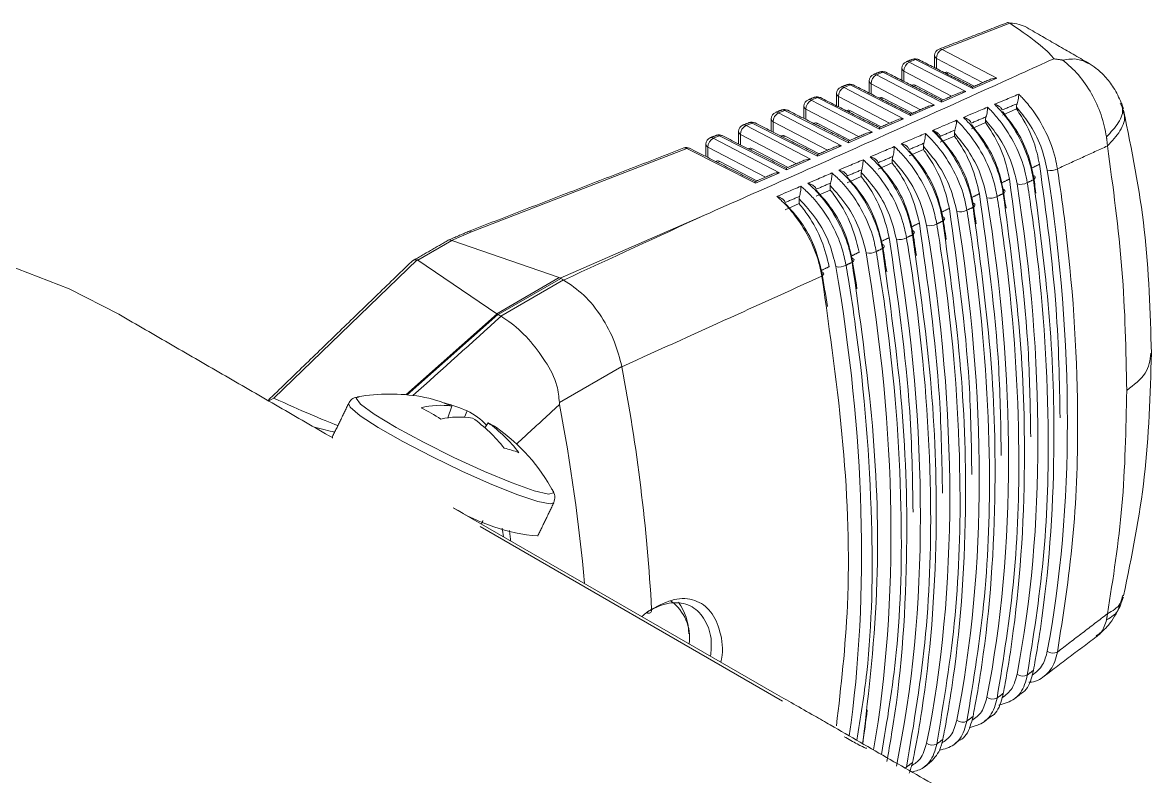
# Model space of a CAD drawing. Extents: x 12.1 to 108.7, y 1 to 80.4.
# Drawn here: x 23.693 to 25.288, y 63.328 to 64.394 of the extents above; entities that cross this region are included whole.
import ezdxf

# ---------------------------------------------------------------- set-up
doc = ezdxf.new("R2010")
doc.units = 0
doc.header["$MEASUREMENT"] = 0
doc.linetypes.add('SLD-Solid', pattern=[0])
doc.layers.add('OBJECT', color=7, linetype='CONTINUOUS')

msp = doc.modelspace()

# ---------------------------------------------------------------- linework, layer by layer
at = {"layer": 'OBJECT', "linetype": 'SLD-Solid', "lineweight": 15}
for p, q in [((24.9918, 64.3556), (25.0876, 64.3927)), ((25.0492, 64.3086), (24.9841, 64.3427)), ((24.9841, 64.3427), (24.9841, 64.3283)), ((24.9918, 64.3556), (25.0691, 64.315)), ((24.9545, 64.3412), (24.9456, 64.3377)), ((24.9456, 64.3377), (25.0253, 64.2959)), ((25.0351, 64.3002), (24.9545, 64.3412)), ((24.9083, 64.3232), (24.8995, 64.3198)), ((24.8995, 64.3198), (24.9814, 64.2768)), ((24.9913, 64.2811), (24.9083, 64.3232)), ((25.0053, 64.2895), (24.938, 64.3249)), ((24.938, 64.3249), (24.938, 64.3103)), ((25.001, 64.3226), (24.9978, 64.3213)), ((25.0374, 64.3035), (25.001, 64.3226)), ((25.0691, 64.315), (25.0351, 64.3002)), ((24.8622, 64.3053), (24.8534, 64.3019)), ((24.8534, 64.3019), (24.9376, 64.2577)), ((24.9474, 64.262), (24.8622, 64.3053)), ((24.9615, 64.2704), (24.8919, 64.307)), ((24.8919, 64.307), (24.8919, 64.2924)), ((24.9548, 64.3047), (24.9516, 64.3034)), ((24.9935, 64.2844), (24.9548, 64.3047)), ((25.0253, 64.2959), (24.9913, 64.2811)), ((24.816, 64.2874), (24.8072, 64.284)), ((24.8072, 64.284), (24.8938, 64.2386)), ((24.9036, 64.2429), (24.816, 64.2874)), ((24.9176, 64.2514), (24.8457, 64.2891)), ((24.8457, 64.2891), (24.8457, 64.2745)), ((24.9087, 64.2868), (24.9054, 64.2855)), ((24.9497, 64.2653), (24.9087, 64.2868)), ((24.7698, 64.2695), (24.7611, 64.2661)), ((24.7611, 64.2661), (24.8499, 64.2195)), ((24.8598, 64.2238), (24.7698, 64.2695)), ((24.8738, 64.2323), (24.7996, 64.2712)), ((24.7996, 64.2712), (24.7996, 64.2566)), ((24.8626, 64.2689), (24.8592, 64.2676)), ((24.9058, 64.2462), (24.8626, 64.2689)), ((24.9814, 64.2768), (24.9474, 64.262)), ((25.097, 64.2714), (25.077, 64.2627)), ((25.097, 64.2741), (25.097, 64.2714)), ((24.7236, 64.2516), (24.715, 64.2483)), ((24.715, 64.2483), (24.8061, 64.2005)), ((24.8159, 64.2047), (24.7236, 64.2516)), ((24.83, 64.2132), (24.7535, 64.2533)), ((24.7535, 64.2533), (24.7535, 64.2386)), ((24.8164, 64.251), (24.8131, 64.2497)), ((24.862, 64.2271), (24.8164, 64.251)), ((24.9376, 64.2577), (24.9036, 64.2429)), ((25.0531, 64.2523), (25.0332, 64.2436)), ((25.0531, 64.2557), (25.0531, 64.2523)), ((24.6775, 64.2337), (24.6688, 64.2304)), ((24.6688, 64.2304), (24.7622, 64.1814)), ((24.7721, 64.1856), (24.6775, 64.2337)), ((24.7861, 64.1941), (24.7073, 64.2354)), ((24.7073, 64.2354), (24.7073, 64.2207)), ((24.7703, 64.2331), (24.7669, 64.2318)), ((24.8182, 64.208), (24.7703, 64.2331)), ((24.8938, 64.2386), (24.8598, 64.2238)), ((24.9841, 64.2366), (24.9944, 64.2237)), ((25.0093, 64.2332), (24.9893, 64.2245)), ((25.0093, 64.2372), (25.0093, 64.2332)), ((24.3271, 64.0979), (24.6313, 64.2158)), ((24.7282, 64.1666), (24.6313, 64.2158)), ((24.7423, 64.175), (24.6612, 64.2175)), ((24.6612, 64.2175), (24.6612, 64.2028)), ((24.7242, 64.2153), (24.7207, 64.2139)), ((24.7743, 64.1889), (24.7242, 64.2153)), ((24.8499, 64.2195), (24.8159, 64.2047)), ((24.9655, 64.2141), (24.9455, 64.2054)), ((24.9655, 64.2187), (24.9655, 64.2141)), ((24.8061, 64.2005), (24.7721, 64.1856)), ((24.9216, 64.2002), (24.9216, 64.1951)), ((24.678, 64.1974), (24.6745, 64.196)), ((24.7305, 64.1698), (24.678, 64.1974)), ((24.9216, 64.1951), (24.9016, 64.1864)), ((24.7622, 64.1814), (24.7282, 64.1666)), ((24.8778, 64.176), (24.8578, 64.1673)), ((24.8778, 64.1816), (24.8778, 64.176)), ((24.8339, 64.1569), (24.814, 64.1482)), ((24.8339, 64.1631), (24.8339, 64.1569)), ((24.7901, 64.1378), (24.7701, 64.1291)), ((24.7901, 64.1444), (24.7901, 64.1378)), ((24.6565, 64.1215), (24.4524, 64.0326)), ((24.2992, 64.0857), (24.3271, 64.0979)), ((24.2516, 64.058), (24.2994, 64.0856)), ((24.2992, 64.0857), (24.2994, 64.0856)), ((24.2994, 64.0856), (24.451, 64.0331)), ((24.0484, 63.863), (24.2504, 64.0584)), ((24.363, 63.9822), (24.2516, 64.058)), ((24.451, 64.0331), (24.363, 63.9822)), ((24.3651, 63.9809), (24.4535, 64.032)), ((24.4571, 64.0298), (24.3688, 63.9788)), ((24.4535, 64.032), (24.4571, 64.0298)), ((24.4571, 64.0298), (24.4574, 64.0297)), ((24.2347, 63.8677), (24.3635, 63.9819)), ((24.3645, 63.9812), (24.2363, 63.8676)), ((24.3635, 63.9819), (24.363, 63.9822)), ((24.3651, 63.9809), (24.3645, 63.9812)), ((24.3688, 63.9788), (24.3651, 63.9809)), ((24.3691, 63.9786), (24.3688, 63.9788)), ((24.4515, 63.8567), (24.5396, 63.9075)), ((24.1685, 63.8649), (24.1668, 63.8648)), ((24.2994, 63.8516), (24.2937, 63.835)), ((24.3173, 63.8361), (24.3213, 63.8449)), ((24.3507, 63.828), (24.3463, 63.8211)), ((24.131, 63.8084), (24.1312, 63.8061)), ((24.3016, 63.708), (24.7553, 63.4461)), ((24.7667, 63.4347), (24.3394, 63.6814)), ((24.5817, 63.5647), (24.5817, 63.5647))]:
    msp.add_line(p, q, dxfattribs=at)
at = {"layer": 'OBJECT', "linetype": 'SLD-Solid', "lineweight": 15, "flags": 128}
for points in [[(25.1207, 64.1776), (25.1219, 64.1771), (25.1228, 64.1764), (25.1233, 64.1757), (25.1235, 64.1748), (25.1233, 64.174), (25.1228, 64.1731), (25.122, 64.1722), (25.1209, 64.1714)], [(25.0781, 64.1581), (25.0793, 64.1576), (25.0801, 64.1569), (25.0807, 64.1562), (25.0809, 64.1553), (25.0807, 64.1545), (25.0802, 64.1536), (25.0794, 64.1527), (25.0783, 64.1519)], [(25.0355, 64.1386), (25.0366, 64.1381), (25.0375, 64.1375), (25.038, 64.1367), (25.0382, 64.1359), (25.0381, 64.135), (25.0376, 64.1341), (25.0367, 64.1332), (25.0356, 64.1324)], [(24.9928, 64.1191), (24.994, 64.1186), (24.9948, 64.118), (24.9954, 64.1172), (24.9956, 64.1164), (24.9954, 64.1155), (24.9949, 64.1147), (24.9941, 64.1138), (24.9929, 64.113)], [(21.0621, 62.0631), (21.1403, 62.234), (21.2264, 62.4024), (21.3199, 62.5673), (21.4203, 62.7278), (21.5271, 62.8831), (21.6396, 63.0323), (21.7573, 63.1744), (21.8794, 63.3088), (22.0053, 63.4347), (22.1343, 63.5514), (22.2656, 63.6582), (22.3986, 63.7546), (22.5325, 63.8399), (22.6666, 63.9138), (22.8, 63.9759), (22.9321, 64.0256), (23.0621, 64.0629), (23.1893, 64.0875), (23.313, 64.0992), (23.4325, 64.098), (23.5472, 64.0839), (23.6563, 64.057), (23.7593, 64.0174), (23.8291, 63.9813)], [(24.9501, 64.0997), (24.9513, 64.0991), (24.9521, 64.0985), (24.9527, 64.0978), (24.9529, 64.097), (24.9527, 64.0961), (24.9522, 64.0952), (24.9514, 64.0943), (24.9503, 64.0935)], [(24.9074, 64.0802), (24.9086, 64.0797), (24.9094, 64.0791), (24.91, 64.0783), (24.9102, 64.0775), (24.91, 64.0766), (24.9095, 64.0758), (24.9087, 64.0749), (24.9076, 64.0741)], [(24.8647, 64.0607), (24.8659, 64.0602), (24.8667, 64.0596), (24.8673, 64.0589), (24.8675, 64.0581), (24.8673, 64.0572), (24.8668, 64.0563), (24.866, 64.0555), (24.8648, 64.0547)], [(24.822, 64.0413), (24.8231, 64.0408), (24.824, 64.0402), (24.8245, 64.0394), (24.8247, 64.0386), (24.8246, 64.0378), (24.8241, 64.0369), (24.8232, 64.0361), (24.8221, 64.0352)], [(24.1668, 63.8648), (24.1643, 63.8628), (24.1707, 63.8544), (24.1901, 63.8402), (24.2207, 63.8216), (24.2594, 63.8006), (24.3024, 63.7791), (24.3456, 63.7593), (24.3847, 63.743), (24.4159, 63.7319), (24.4361, 63.7271), (24.4433, 63.7291), (24.4428, 63.7311)], [(24.1537, 63.8553), (24.1559, 63.85), (24.1701, 63.838), (24.1957, 63.8214), (24.2304, 63.8016), (24.2712, 63.7803), (24.3144, 63.7594), (24.3562, 63.7408), (24.3929, 63.7262), (24.4212, 63.7167), (24.4386, 63.7134), (24.4435, 63.715)], [(24.9392, 63.3405), (24.9401, 63.3408), (24.9416, 63.3416)]]:
    msp.add_lwpolyline(points, dxfattribs=at)
at = {"layer": 'OBJECT', "linetype": 'SLD-Solid', "lineweight": 15}
for centre, radius, start, end in [((24.954, 64.3323), 0.01, 63.0658, 111.1945), ((24.9519, 64.3372), 0.00472, 56.7752, 108.7965), ((24.9567, 64.3371), 0.00462, 65.6439, 117.5158), ((24.9913, 64.3468), 0.01, 111.1945, 180), ((24.9862, 64.3473), 0.00496, 185.3449, 245.3038), ((24.9984, 64.343), 0.0143, 117.7215, 180.9237), ((24.9892, 64.3516), 0.00472, 56.7752, 108.7965), ((24.9451, 64.3289), 0.01, 111.1945, 180), ((24.9401, 64.3294), 0.00496, 185.3449, 245.3038), ((24.9523, 64.3251), 0.0143, 117.7215, 180.9237), ((24.943, 64.3338), 0.00472, 56.7752, 108.7965), ((24.899, 64.311), 0.01, 111.1945, 180), ((24.8939, 64.3115), 0.00496, 185.3449, 245.3038), ((24.9061, 64.3072), 0.0143, 117.7215, 180.9237), ((24.8969, 64.3159), 0.00472, 56.7752, 108.7965), ((24.9079, 64.3144), 0.01, 63.0658, 111.1945), ((24.9058, 64.3193), 0.00472, 56.7752, 108.7965), ((24.9105, 64.3192), 0.00462, 65.6439, 117.5158), ((24.8529, 64.2931), 0.01, 111.1945, 180), ((24.86, 64.2893), 0.0143, 117.7215, 180.9237), ((24.8508, 64.298), 0.00472, 56.7752, 108.7965), ((24.8617, 64.2965), 0.01, 63.0658, 111.1945), ((24.8596, 64.3014), 0.00472, 56.7752, 108.7965), ((24.8643, 64.3012), 0.00462, 65.6439, 117.5158), ((24.8067, 64.2752), 0.01, 111.1945, 180), ((24.8139, 64.2714), 0.0143, 117.7215, 180.9237), ((24.8046, 64.2801), 0.00472, 56.7752, 108.7965), ((24.8155, 64.2786), 0.01, 63.0658, 111.1945), ((24.8134, 64.2835), 0.00472, 56.7752, 108.7965), ((24.8181, 64.2833), 0.00462, 65.6439, 117.5158), ((24.8478, 64.2936), 0.00496, 185.3449, 245.3038), ((24.7606, 64.2573), 0.01, 111.1945, 180), ((24.7677, 64.2535), 0.0143, 117.7215, 180.9237), ((24.7585, 64.2622), 0.00472, 56.7752, 108.7965), ((24.7693, 64.2607), 0.01, 63.0658, 111.1945), ((24.7672, 64.2656), 0.00472, 56.7752, 108.7965), ((24.7719, 64.2654), 0.00462, 65.6439, 117.5158), ((24.8017, 64.2757), 0.00496, 185.3449, 245.3038), ((24.7145, 64.2395), 0.01, 111.1945, 180), ((24.7216, 64.2356), 0.0143, 117.7215, 180.9237), ((24.7124, 64.2443), 0.00472, 56.7752, 108.7965), ((24.7231, 64.2428), 0.01, 63.0658, 111.1945), ((24.7211, 64.2477), 0.00472, 56.7752, 108.7965), ((24.7258, 64.2475), 0.00462, 65.6439, 117.5158), ((24.7555, 64.2578), 0.00496, 185.3449, 245.3038), ((24.6683, 64.2216), 0.01, 111.1945, 180), ((24.6755, 64.2177), 0.0143, 117.7215, 180.9237), ((24.6662, 64.2264), 0.00472, 56.7752, 108.7965), ((24.677, 64.2249), 0.01, 63.0658, 111.1945), ((24.6749, 64.2298), 0.00472, 56.7752, 108.7965), ((24.6796, 64.2296), 0.00462, 65.6439, 117.5158), ((24.7094, 64.2399), 0.00496, 185.3449, 245.3038), ((24.9862, 64.2411), 0.00496, 185.3449, 245.3038), ((24.6308, 64.207), 0.01, 63.0658, 111.1945), ((24.6287, 64.2119), 0.00472, 56.7752, 108.7965), ((24.6334, 64.2117), 0.00462, 65.6439, 117.5158), ((24.6633, 64.222), 0.00496, 185.3449, 245.3038), ((25.1454, 64.203), 0.0187, 254.7391, 300.1941), ((25.1027, 64.1836), 0.0188, 254.9664, 300.2078), ((25.0601, 64.1642), 0.0188, 255.1935, 300.2213), ((25.0174, 64.1448), 0.0189, 255.4205, 300.2346), ((24.9747, 64.1254), 0.019, 255.6475, 300.2478), ((24.932, 64.1061), 0.0191, 255.8744, 300.2608), ((24.8893, 64.0867), 0.0192, 256.1011, 300.2736), ((24.8465, 64.0674), 0.0193, 256.3278, 300.2863), ((21.9754, 63.4184), 2.6104, 3.2124, 10.7956), ((24.212, 63.6063), 0.2624, 80.4228, 99.915), ((24.2261, 63.691), 0.1765, 65.4836, 80.3804), ((24.2838, 63.7488), 0.104, 81.3787, 105.299), ((24.1475, 63.6266), 0.2477, 56.5911, 63.9325), ((24.2455, 63.6776), 0.1836, 65.6233, 76.389), ((21.8191, 63.357), 2.679, 5.2252, 10.6899), ((24.3101, 63.7145), 0.1217, 81.1454, 102.4396), ((24.284, 63.7662), 0.087, 42.1377, 64.6534), ((24.2092, 63.6646), 0.208, 37.8307, 54.8777), ((24.2408, 63.6721), 0.1908, 36.6212, 54.8167), ((24.3179, 63.7574), 0.0779, 55.0151, 65.0425), ((24.212, 63.6063), 0.2624, 28.4077, 54.9922), ((24.3484, 63.6746), 0.1202, 67.7393, 77.944), ((24.4443, 63.9361), 0.269, 237.9711, 264.9824), ((24.571, 63.5242), 0.0644, 352.4015, 53.864), ((24.5567, 63.5291), 0.0776, 0.665, 35.7896), ((25.1486, 63.5158), 0.0132, 232.0824, 298.1868), ((25.106, 63.4833), 0.0131, 231.9021, 298.1678), ((25.0634, 63.4507), 0.0131, 231.7226, 298.1489), ((25.0208, 63.4181), 0.0131, 231.544, 298.1301), ((24.9781, 63.3856), 0.013, 231.366, 298.1113)]:
    msp.add_arc(centre, radius, start, end, dxfattribs=at)
for centre, major_axis, ratio, start_param, end_param in [((23.5191, 65.1672), (1.6313, -0.8299), 0.038746, 0.057202, 0.298315), ((25.0489, 64.2841), (0.0646, 0.1012), 0.604584, 0.026638, 0.359534), ((25.0014, 64.3141), (-0.00492, 0.00878), 0.569277, 5.564272, 6.202582), ((25.0686, 64.3062), (0.014, -0.0005), 0.628267, 1.558596, 2.22252), ((24.9552, 64.2962), (-0.00492, 0.00878), 0.569277, 5.564272, 6.202582), ((25.0248, 64.2871), (0.014, -0.0005), 0.628267, 1.558596, 2.22252), ((25.0346, 64.2914), (0.0003, 0.011), 0.034338, 5.635442, 6.267004), ((24.9091, 64.2784), (-0.00492, 0.00878), 0.569277, 5.564272, 6.202582), ((24.9908, 64.2723), (0.0003, 0.011), 0.034338, 5.635442, 6.267004), ((24.863, 64.2605), (-0.00492, 0.00878), 0.569277, 5.564272, 6.202582), ((24.947, 64.2532), (0.0003, 0.011), 0.034338, 5.635442, 6.267004), ((24.9809, 64.268), (0.014, -0.0005), 0.628267, 1.558596, 2.22252), ((24.8168, 64.2426), (-0.00492, 0.00878), 0.569277, 5.564272, 6.202582), ((24.9371, 64.2489), (0.014, -0.0005), 0.628267, 1.558596, 2.22252), ((24.7707, 64.2247), (-0.00492, 0.00878), 0.569277, 5.564272, 6.202582), ((24.8933, 64.2298), (0.014, -0.0005), 0.628267, 1.558596, 2.22252), ((24.9031, 64.2341), (0.0003, 0.011), 0.034338, 5.635442, 6.267004), ((24.7246, 64.2068), (-0.00492, 0.00878), 0.569277, 5.564272, 6.202582), ((24.8494, 64.2107), (0.014, -0.0005), 0.628267, 1.558596, 2.22252), ((24.8593, 64.215), (0.0003, 0.011), 0.034338, 5.635442, 6.267004), ((24.6784, 64.1889), (-0.00492, 0.00878), 0.569277, 5.564272, 6.202582), ((24.8056, 64.1916), (0.014, -0.0005), 0.628267, 1.558596, 2.22252), ((24.8154, 64.1959), (0.0003, 0.011), 0.034338, 5.635442, 6.267004), ((24.7716, 64.1768), (0.0003, 0.011), 0.034338, 5.635442, 6.267004), ((23.6038, 64.717), (-1.1115, 1.8919), 0.582398, 3.73184, 4.113424), ((24.7277, 64.1577), (0.0003, 0.011), 0.034338, 5.635442, 6.267004), ((24.7617, 64.1726), (0.014, -0.0005), 0.628267, 1.558596, 2.22252), ((23.6111, 64.7195), (-1.0831, 1.909), 0.572321, 4.112121, 4.125045), ((23.5672, 64.6942), (-1.0847, 1.9119), 0.572321, 4.114482, 4.128457), ((23.5599, 64.6917), (-1.1131, 1.8947), 0.582398, 3.728426, 4.116837), ((23.5234, 64.6689), (-1.0863, 1.9147), 0.572321, 4.11669, 4.13186), ((23.5161, 64.6664), (-1.1148, 1.8975), 0.582398, 3.725021, 4.120243), ((20.1525, 63.6371), (13.5547, 5.7964), 0.094066, 4.995105, 5.010617), ((23.4795, 64.6436), (-1.0879, 1.9175), 0.572321, 4.118714, 4.135255), ((23.4723, 64.6411), (-1.1164, 1.9003), 0.582398, 3.721624, 4.12364), ((23.4284, 64.6157), (-1.1181, 1.9031), 0.582398, 3.718235, 4.127029), ((24.2991, 64.0771), (-0.00451, 0.00894), 0.611471, 5.584745, 6.317702), ((24.3267, 64.0891), (-0.00381, 0.00925), 0.627458, 5.632068, 6.295992), ((23.3846, 64.5904), (-1.1197, 1.9059), 0.582398, 3.714854, 4.13041), ((23.4357, 64.6183), (-1.0895, 1.9203), 0.572321, 4.120512, 4.138642), ((23.3919, 64.593), (-1.0911, 1.9232), 0.572321, 4.122025, 4.142021), ((24.2253, 64.0345), (0.0265, 0.0233), 0.210002, 0.054485, 0.195086), ((23.348, 64.5677), (-1.0927, 1.926), 0.572321, 4.123176, 4.145392), ((23.3407, 64.5651), (-1.1214, 1.9087), 0.582398, 3.746114, 4.133782), ((23.3042, 64.5424), (-1.0943, 1.9288), 0.572321, 4.123853, 4.148755), ((23.2969, 64.5398), (-1.123, 1.9115), 0.582398, 3.774656, 4.137147), ((25.145, 64.3332), (0.7011, 0.2946), 0.096518, 3.248693, 3.261782), ((25.1445, 64.3329), (0.6956, 0.2962), 0.103903, 3.206453, 3.219545), ((22.6526, 64.5992), (5.6696, 4.8663), 0.21421, 4.810348, 4.832918), ((23.7784, 64.0274), (0.3976, -0.2116), 0.057002, 5.488641, 5.875243), ((23.785, 64.0063), (0.3933, -0.1895), 0.115879, 5.718145, 5.857224), ((22.6869, 64.1779), (-1.2702, 1.8309), 0.625269, 4.044309, 4.050541), ((23.348, 64.5677), (-1.0927, 1.926), 0.572321, 3.768551, 3.797263)]:
    msp.add_ellipse(centre, major_axis=major_axis, ratio=ratio, start_param=start_param, end_param=end_param, dxfattribs=at)
for points, degree in [([(25.0832, 64.3931), (24.9877, 64.3561)], 1), ([(25.0876, 64.3927), (25.0878, 64.3926)], 1), ([(25.1985, 64.3363), (25.1118, 64.3863)], 1), ([(24.9504, 64.3417), (24.9415, 64.3382)], 1), ([(25.035, 64.3024), (24.9586, 64.3413)], 1), ([(24.9813, 64.3468), (24.9813, 64.3297)], 1), ([(25.1625, 64.3405), (25.1496, 64.3423)], 1), ([(24.9351, 64.3289), (24.9351, 64.3118)], 1), ([(25.1625, 64.3405), (25.17, 64.3339), (25.1851, 64.3207), (25.2036, 64.2935), (25.2177, 64.2632), (25.222, 64.2424), (25.2241, 64.2319)], 3), ([(24.889, 64.311), (24.889, 64.2939)], 1), ([(24.9042, 64.3238), (24.8954, 64.3203)], 1), ([(24.9911, 64.2834), (24.9124, 64.3234)], 1), ([(24.9969, 64.3231), (24.9954, 64.3225)], 1), ([(25.0604, 64.3135), (25.035, 64.3024)], 1), ([(24.8581, 64.3059), (24.8493, 64.3024)], 1), ([(24.9473, 64.2643), (24.8662, 64.3055)], 1), ([(24.9507, 64.3052), (24.9492, 64.3046)], 1), ([(25.0165, 64.2944), (24.9911, 64.2834)], 1), ([(24.8119, 64.288), (24.8031, 64.2846)], 1), ([(24.9034, 64.2452), (24.82, 64.2875)], 1), ([(24.8429, 64.2931), (24.8429, 64.2759)], 1), ([(24.9046, 64.2873), (24.903, 64.2867)], 1), ([(25.0978, 64.2789), (25.0768, 64.27)], 1), ([(25.2479, 64.2713), (25.2452, 64.2797)], 1), ([(24.7657, 64.2701), (24.757, 64.2667)], 1), ([(24.8596, 64.2261), (24.7739, 64.2696)], 1), ([(24.7967, 64.2752), (24.7967, 64.258)], 1), ([(24.8585, 64.2694), (24.8569, 64.2688)], 1), ([(24.9727, 64.2753), (24.9473, 64.2643)], 1), ([(24.7195, 64.2521), (24.7109, 64.2488)], 1), ([(24.8158, 64.207), (24.7277, 64.2517)], 1), ([(24.7506, 64.2573), (24.7506, 64.2401)], 1), ([(24.8123, 64.2516), (24.8107, 64.2509)], 1), ([(24.9289, 64.2562), (24.9034, 64.2452)], 1), ([(25.0539, 64.2603), (25.033, 64.2514)], 1), ([(24.6734, 64.2342), (24.6647, 64.2309)], 1), ([(24.7719, 64.1879), (24.6815, 64.2338)], 1), ([(24.7045, 64.2395), (24.7045, 64.2222)], 1), ([(24.7662, 64.2337), (24.7645, 64.233)], 1), ([(24.885, 64.2371), (24.8596, 64.2261)], 1), ([(25.01, 64.2416), (24.9892, 64.2327)], 1), ([(25.2241, 64.2319), (25.2255, 64.2192)], 1), ([(24.6272, 64.2163), (24.3229, 64.0984)], 1), ([(24.7281, 64.1688), (24.6353, 64.2159)], 1), ([(24.6583, 64.2216), (24.6583, 64.2042)], 1), ([(24.7201, 64.2158), (24.7183, 64.2151)], 1), ([(24.8412, 64.2181), (24.8158, 64.207)], 1), ([(24.9662, 64.223), (24.9453, 64.2141)], 1), ([(25.1548, 64.1869), (25.2255, 64.2192)], 1), ([(24.6739, 64.1979), (24.6722, 64.1972)], 1), ([(24.7973, 64.199), (24.7719, 64.1879)], 1), ([(24.9223, 64.2043), (24.9015, 64.1954)], 1), ([(24.8784, 64.1855), (24.8577, 64.1767)], 1), ([(25.1176, 64.1875), (25.1295, 64.1933)], 1), ([(24.7535, 64.1799), (24.7281, 64.1688)], 1), ([(24.8345, 64.1668), (24.8139, 64.1579)], 1), ([(25.0752, 64.1666), (25.0871, 64.1725)], 1), ([(25.1122, 64.1674), (25.1209, 64.1714)], 1), ([(25.0328, 64.1459), (25.0447, 64.1517)], 1), ([(25.0696, 64.1479), (25.0783, 64.1519)], 1), ([(24.7906, 64.148), (24.7701, 64.1392)], 1), ([(24.9903, 64.1252), (25.0022, 64.131)], 1), ([(25.0269, 64.1285), (25.0356, 64.1324)], 1), ([(24.9479, 64.1045), (24.9598, 64.1103)], 1), ([(24.9843, 64.109), (24.9929, 64.113)], 1), ([(24.3228, 64.0983), (24.2948, 64.0861)], 1), ([(24.9054, 64.0839), (24.9173, 64.0897)], 1), ([(24.9416, 64.0896), (24.9503, 64.0935)], 1), ([(24.2945, 64.0859), (24.2448, 64.0573)], 1), ([(24.8989, 64.0702), (24.9076, 64.0741)], 1), ([(24.2425, 64.0555), (24.04, 63.8596)], 1), ([(24.8562, 64.0507), (24.8648, 64.0547)], 1), ([(24.8629, 64.0633), (24.8749, 64.0691)], 1), ([(24.8204, 64.0428), (24.8324, 64.0486)], 1), ([(24.1308, 63.8071), (23.8291, 63.9813)], 1), ([(24.3635, 63.9819), (24.3645, 63.9812)], 1), ([(24.5396, 63.9075), (24.5396, 63.9073)], 1), ([(24.1537, 63.8553), (24.131, 63.8084)], 1), ([(24.3908, 63.7979), (24.4517, 63.854)], 1), ([(24.4517, 63.854), (24.4515, 63.8567)], 1), ([(24.4208, 63.6681), (24.4435, 63.7149)], 1), ([(24.3413, 63.6851), (24.3435, 63.6898)], 1), ([(24.3827, 63.6612), (24.3809, 63.676)], 1), ([(25.2433, 63.569), (25.2479, 63.5818)], 1), ([(25.1548, 63.5042), (25.2255, 63.5583)], 1), ([(25.2241, 63.5495), (25.2255, 63.5583)], 1), ([(25.1356, 63.4698), (25.2145, 63.5294)], 1), ([(25.1122, 63.4717), (25.1209, 63.4783)], 1), ([(25.0696, 63.4391), (25.0783, 63.4458)], 1), ([(25.0945, 63.4387), (25.102, 63.4444)], 1), ([(25.1726, 63.2057), (24.834, 63.4012)], 1), ([(25.0269, 63.4066), (25.0356, 63.4132)], 1), ([(25.0518, 63.4065), (25.0594, 63.4121)], 1), ([(24.9843, 63.3741), (24.9929, 63.3807)], 1), ([(25.0092, 63.3742), (25.0167, 63.3799)], 1), ([(24.9416, 63.3416), (24.9503, 63.3481)], 1), ([(24.9456, 63.3332), (24.9503, 63.3481)], 1), ([(24.9664, 63.3419), (24.9741, 63.3476)], 1)]:
    msp.add_open_spline(points, degree=degree, dxfattribs=at)
for points, knots in [([(25.0876, 64.3927), (25.0868, 64.3931), (25.0853, 64.3937), (25.0839, 64.3933), (25.0832, 64.3931)], [0, 0, 0, 0, 0.522289, 1, 1, 1, 1]), ([(25.1496, 64.3423), (25.1456, 64.3406), (25.1259, 64.3316), (25.043, 64.294), (24.8834, 64.2218), (24.738, 64.1575), (24.6565, 64.1215)], [0, 0, 0, 0, 0.024148, 0.120739, 0.507103, 1, 1, 1, 1]), ([(25.198, 64.3358), (25.1934, 64.3382), (25.1832, 64.3436), (25.1698, 64.3416), (25.1625, 64.3405)], [0, 0, 0, 0, 0.448719, 1, 1, 1, 1]), ([(25.245, 64.2801), (25.2417, 64.2874), (25.2356, 64.3009), (25.2228, 64.3169), (25.2101, 64.3289), (25.202, 64.334), (25.1982, 64.3365)], [0, 0, 0, 0, 0.316126, 0.581379, 0.802846, 1, 1, 1, 1]), ([(25.0661, 64.278), (25.0708, 64.28), (25.0821, 64.2848), (25.0935, 64.2895), (25.1002, 64.2923)], [0, 0, 0, 0, 0.412316, 1, 1, 1, 1]), ([(25.1209, 64.1714), (25.1198, 64.1774), (25.1165, 64.1955), (25.1043, 64.227), (25.0866, 64.2551), (25.073, 64.271), (25.0677, 64.2764), (25.0661, 64.278)], [0, 0, 0, 0, 0.16013, 0.483001, 0.805363, 0.942123, 1, 1, 1, 1]), ([(25.0768, 64.27), (25.0764, 64.2708), (25.0757, 64.2727), (25.0724, 64.2755), (25.0689, 64.2771), (25.0666, 64.2779), (25.0661, 64.278), (25.0661, 64.278)], [0, 0, 0, 0, 0.2294482, 0.5216016, 0.9054468, 0.9917133, 1, 1, 1, 1]), ([(25.097, 64.2741), (25.0971, 64.2752), (25.0972, 64.2768), (25.0977, 64.2784), (25.0978, 64.2789)], [0, 0, 0, 0, 0.73075, 1, 1, 1, 1]), ([(25.1002, 64.2923), (25.1002, 64.2923), (25.1002, 64.292), (25.1001, 64.2902), (25.0998, 64.287), (25.099, 64.2826), (25.0982, 64.28), (25.0978, 64.2789)], [0, 0, 0, 0, 0.008659, 0.099997, 0.471213, 0.763081, 1, 1, 1, 1]), ([(25.1002, 64.2923), (25.1017, 64.2907), (25.1078, 64.2847), (25.1219, 64.2679), (25.1398, 64.2388), (25.1509, 64.2086), (25.1539, 64.1917), (25.1548, 64.1869)], [0, 0, 0, 0, 0.057678, 0.219414, 0.543377, 0.867765, 1, 1, 1, 1]), ([(25.2434, 64.2795), (25.2447, 64.2772), (25.249, 64.2696), (25.243, 64.2524), (25.2302, 64.2386), (25.2241, 64.2319)], [0, 0, 0, 0, 0.184732, 0.606125, 1, 1, 1, 1]), ([(25.0221, 64.2595), (25.0268, 64.2615), (25.0382, 64.2663), (25.0495, 64.2711), (25.0562, 64.2739)], [0, 0, 0, 0, 0.412356, 1, 1, 1, 1]), ([(25.0562, 64.2739), (25.0562, 64.2738), (25.0562, 64.2734), (25.0562, 64.2716), (25.0558, 64.2683), (25.055, 64.2639), (25.0543, 64.2614), (25.0539, 64.2603)], [0, 0, 0, 0, 0.008547, 0.122921, 0.485786, 0.769314, 1, 1, 1, 1]), ([(25.0562, 64.2739), (25.0578, 64.2723), (25.0639, 64.2663), (25.0782, 64.2496), (25.0963, 64.2208), (25.108, 64.1901), (25.1112, 64.1727), (25.1122, 64.1674)], [0, 0, 0, 0, 0.0579361, 0.2174948, 0.5370295, 0.8569768, 1, 1, 1, 1]), ([(25.077, 64.2679), (25.0845, 64.2585), (25.0994, 64.2395), (25.1144, 64.2071), (25.1188, 64.1868), (25.1207, 64.1776)], [0, 0, 0, 0, 0.352894, 0.705727, 1, 1, 1, 1]), ([(25.1405, 64.185), (25.1379, 64.1962), (25.1328, 64.2186), (25.1165, 64.2502), (25.1029, 64.2668), (25.097, 64.2741)], [0, 0, 0, 0, 0.361189, 0.722456, 1, 1, 1, 1]), ([(25.1295, 64.1933), (25.1273, 64.2037), (25.1223, 64.2262), (25.1092, 64.2533), (25.0993, 64.2679), (25.097, 64.2714)], [0, 0, 0, 0, 0.393565, 0.855353, 1, 1, 1, 1]), ([(25.2469, 64.2691), (25.2478, 64.2673), (25.2518, 64.259), (25.2454, 64.2407), (25.232, 64.2262), (25.2255, 64.2192)], [0, 0, 0, 0, 0.124907, 0.577908, 1, 1, 1, 1]), ([(25.2875, 63.9262), (25.2858, 63.9846), (25.2824, 64.1008), (25.2597, 64.2135), (25.2483, 64.2696)], [0, 0, 0, 0, 0.502926, 1, 1, 1, 1]), ([(24.9782, 64.241), (24.9828, 64.243), (24.9942, 64.2478), (25.0056, 64.2526), (25.0122, 64.2554)], [0, 0, 0, 0, 0.412394, 1, 1, 1, 1]), ([(25.0122, 64.2554), (25.0122, 64.2553), (25.0122, 64.2548), (25.0122, 64.253), (25.0119, 64.2495), (25.0111, 64.2452), (25.0104, 64.2427), (25.01, 64.2416)], [0, 0, 0, 0, 0.00844, 0.145047, 0.499694, 0.77523, 1, 1, 1, 1]), ([(25.0122, 64.2554), (25.0139, 64.2538), (25.0201, 64.2478), (25.0345, 64.2314), (25.0529, 64.2027), (25.0651, 64.1716), (25.0685, 64.1538), (25.0696, 64.1479)], [0, 0, 0, 0, 0.058198, 0.215687, 0.5310141, 0.8467421, 1, 1, 1, 1]), ([(25.0783, 64.1519), (25.0772, 64.1579), (25.0738, 64.176), (25.0615, 64.2076), (25.0435, 64.236), (25.0295, 64.2522), (25.0237, 64.2579), (25.0221, 64.2595)], [0, 0, 0, 0, 0.158035, 0.476676, 0.794816, 0.941861, 1, 1, 1, 1]), ([(25.033, 64.2514), (25.0327, 64.2522), (25.0319, 64.2541), (25.0287, 64.2569), (25.0252, 64.2586), (25.0228, 64.2594), (25.0222, 64.2595), (25.0221, 64.2595)], [0, 0, 0, 0, 0.223273, 0.506281, 0.880299, 0.991802, 1, 1, 1, 1]), ([(25.0332, 64.2495), (25.0407, 64.2401), (25.0558, 64.2214), (25.0714, 64.1886), (25.076, 64.1678), (25.0781, 64.1581)], [0, 0, 0, 0, 0.347531, 0.695003, 1, 1, 1, 1]), ([(25.0531, 64.2557), (25.0532, 64.2568), (25.0533, 64.2583), (25.0538, 64.2599), (25.0539, 64.2603)], [0, 0, 0, 0, 0.750494, 1, 1, 1, 1]), ([(25.0979, 64.1655), (25.0953, 64.1767), (25.0901, 64.1992), (25.0735, 64.2312), (25.0594, 64.2481), (25.0531, 64.2557)], [0, 0, 0, 0, 0.355595, 0.711266, 1, 1, 1, 1]), ([(25.0871, 64.1725), (25.0847, 64.1833), (25.0796, 64.2062), (25.0658, 64.2338), (25.0557, 64.2486), (25.0531, 64.2523)], [0, 0, 0, 0, 0.398446, 0.849042, 1, 1, 1, 1]), ([(24.9342, 64.2224), (24.9389, 64.2244), (24.9502, 64.2292), (24.9616, 64.234), (24.9683, 64.2368)], [0, 0, 0, 0, 0.41243, 1, 1, 1, 1]), ([(24.9683, 64.2368), (24.9683, 64.2368), (24.9683, 64.2362), (24.9683, 64.2343), (24.9679, 64.2308), (24.9672, 64.2265), (24.9665, 64.2241), (24.9662, 64.223)], [0, 0, 0, 0, 0.008339, 0.166404, 0.51297, 0.780848, 1, 1, 1, 1]), ([(24.9683, 64.2368), (24.97, 64.2352), (24.9762, 64.2294), (24.9908, 64.2131), (25.0094, 64.1846), (25.0222, 64.1531), (25.0257, 64.1348), (25.0269, 64.1285)], [0, 0, 0, 0, 0.0584631, 0.2139825, 0.5253069, 0.8370208, 1, 1, 1, 1]), ([(25.0356, 64.1324), (25.0345, 64.1384), (25.0311, 64.1566), (25.0187, 64.1881), (25.0004, 64.2169), (24.986, 64.2334), (24.9798, 64.2394), (24.9782, 64.241)], [0, 0, 0, 0, 0.1560419, 0.4706578, 0.7847809, 0.941595, 1, 1, 1, 1]), ([(24.9892, 64.2327), (24.9889, 64.2336), (24.9882, 64.2355), (24.9851, 64.2382), (24.9815, 64.24), (24.9789, 64.2408), (24.9782, 64.241), (24.9782, 64.241)], [0, 0, 0, 0, 0.217446, 0.491759, 0.85615, 0.991886, 1, 1, 1, 1]), ([(24.9893, 64.231), (24.9969, 64.2218), (25.0122, 64.2033), (25.0284, 64.1701), (25.0332, 64.1488), (25.0355, 64.1386)], [0, 0, 0, 0, 0.342466, 0.684876, 1, 1, 1, 1]), ([(25.0093, 64.2372), (25.0094, 64.2383), (25.0095, 64.2398), (25.0099, 64.2413), (25.01, 64.2416)], [0, 0, 0, 0, 0.771743, 1, 1, 1, 1]), ([(25.0553, 64.146), (25.0527, 64.1572), (25.0474, 64.1797), (25.0305, 64.2121), (25.016, 64.2293), (25.0093, 64.2372)], [0, 0, 0, 0, 0.350315, 0.700707, 1, 1, 1, 1]), ([(25.0447, 64.1517), (25.0415, 64.165), (25.0354, 64.1906), (25.02, 64.2183), (25.0108, 64.2312), (25.0093, 64.2332)], [0, 0, 0, 0, 0.4767126, 0.9171319, 1, 1, 1, 1]), ([(24.8902, 64.2038), (24.8949, 64.2058), (24.9063, 64.2106), (24.9177, 64.2154), (24.9243, 64.2183)], [0, 0, 0, 0, 0.412464, 1, 1, 1, 1]), ([(24.9243, 64.2183), (24.9243, 64.2182), (24.9243, 64.2176), (24.9243, 64.2156), (24.924, 64.212), (24.9232, 64.2077), (24.9226, 64.2053), (24.9223, 64.2043)], [0, 0, 0, 0, 0.008242, 0.187016, 0.525647, 0.786187, 1, 1, 1, 1]), ([(24.9243, 64.2183), (24.9261, 64.2167), (24.9324, 64.2109), (24.9471, 64.1948), (24.9659, 64.1665), (24.9793, 64.1346), (24.983, 64.1158), (24.9843, 64.109)], [0, 0, 0, 0, 0.058731, 0.212374, 0.519887, 0.827777, 1, 1, 1, 1]), ([(24.9929, 64.113), (24.9918, 64.119), (24.9884, 64.1371), (24.9759, 64.1687), (24.9573, 64.1978), (24.9424, 64.2146), (24.9359, 64.2208), (24.9342, 64.2224)], [0, 0, 0, 0, 0.1541433, 0.4649259, 0.7752227, 0.941326, 1, 1, 1, 1]), ([(24.9453, 64.2141), (24.9451, 64.2149), (24.9444, 64.2168), (24.9414, 64.2195), (24.9378, 64.2214), (24.9351, 64.2222), (24.9342, 64.2224), (24.9342, 64.2224)], [0, 0, 0, 0, 0.211945, 0.477991, 0.832968, 0.991967, 1, 1, 1, 1]), ([(24.9655, 64.2187), (24.9655, 64.2198), (24.9656, 64.2212), (24.9661, 64.2227), (24.9662, 64.223)], [0, 0, 0, 0, 0.7945819, 1, 1, 1, 1]), ([(25.0126, 64.1265), (25.01, 64.1377), (25.0047, 64.1602), (24.9875, 64.1931), (24.9725, 64.2105), (24.9655, 64.2187)], [0, 0, 0, 0, 0.345325, 0.690725, 1, 1, 1, 1]), ([(25.0022, 64.131), (24.9989, 64.1446), (24.9927, 64.1705), (24.9767, 64.1988), (24.9671, 64.2118), (24.9655, 64.2141)], [0, 0, 0, 0, 0.4771524, 0.907814, 1, 1, 1, 1]), ([(25.2255, 64.2192), (25.2334, 64.1606), (25.2493, 64.0425), (25.2516, 63.9303), (25.2527, 63.8739)], [0, 0, 0, 0, 0.496376, 1, 1, 1, 1]), ([(24.8463, 64.1852), (24.851, 64.1872), (24.8623, 64.192), (24.8737, 64.1968), (24.8804, 64.1996)], [0, 0, 0, 0, 0.412497, 1, 1, 1, 1]), ([(24.8804, 64.1996), (24.8804, 64.1996), (24.8804, 64.1989), (24.8804, 64.1968), (24.88, 64.1932), (24.8793, 64.189), (24.8787, 64.1866), (24.8784, 64.1855)], [0, 0, 0, 0, 0.00815, 0.206907, 0.537753, 0.791262, 1, 1, 1, 1]), ([(24.8804, 64.1996), (24.8822, 64.198), (24.8885, 64.1923), (24.9034, 64.1764), (24.9224, 64.1484), (24.9363, 64.116), (24.9402, 64.0968), (24.9416, 64.0896)], [0, 0, 0, 0, 0.0590025, 0.2108559, 0.5147339, 0.8189796, 1, 1, 1, 1]), ([(24.9503, 64.0935), (24.9491, 64.0995), (24.9456, 64.1177), (24.9331, 64.1492), (24.9141, 64.1788), (24.8989, 64.1958), (24.892, 64.2022), (24.8902, 64.2038)], [0, 0, 0, 0, 0.152333, 0.459461, 0.766109, 0.941054, 1, 1, 1, 1]), ([(24.9015, 64.1954), (24.9012, 64.1962), (24.9006, 64.1981), (24.8977, 64.2008), (24.8941, 64.2027), (24.8913, 64.2036), (24.8903, 64.2038), (24.8902, 64.2038)], [0, 0, 0, 0, 0.206748, 0.464933, 0.810722, 0.992044, 1, 1, 1, 1]), ([(24.9216, 64.2002), (24.9217, 64.2013), (24.9218, 64.2026), (24.9222, 64.204), (24.9223, 64.2043)], [0, 0, 0, 0, 0.81911, 1, 1, 1, 1]), ([(24.97, 64.107), (24.9673, 64.1183), (24.962, 64.1407), (24.9444, 64.1741), (24.929, 64.1917), (24.9216, 64.2002)], [0, 0, 0, 0, 0.340601, 0.681276, 1, 1, 1, 1]), ([(24.9455, 64.2125), (24.9532, 64.2034), (24.9686, 64.1851), (24.9854, 64.1516), (24.9903, 64.1298), (24.9928, 64.1191)], [0, 0, 0, 0, 0.3376749, 0.6752967, 1, 1, 1, 1]), ([(24.9076, 64.0741), (24.9064, 64.0801), (24.9029, 64.0983), (24.8903, 64.1298), (24.871, 64.1597), (24.8554, 64.177), (24.8481, 64.1836), (24.8463, 64.1852)], [0, 0, 0, 0, 0.150605, 0.454244, 0.75741, 0.940779, 1, 1, 1, 1]), ([(24.8577, 64.1767), (24.8574, 64.1775), (24.8569, 64.1794), (24.854, 64.1821), (24.8503, 64.184), (24.8475, 64.1849), (24.8463, 64.1852), (24.8463, 64.1852)], [0, 0, 0, 0, 0.201835, 0.452547, 0.789382, 0.992117, 1, 1, 1, 1]), ([(24.8778, 64.1816), (24.8778, 64.1827), (24.8779, 64.184), (24.8783, 64.1853), (24.8784, 64.1855)], [0, 0, 0, 0, 0.8454414, 1, 1, 1, 1]), ([(24.9016, 64.1939), (24.9094, 64.1849), (24.9249, 64.1669), (24.9423, 64.1331), (24.9475, 64.1108), (24.9501, 64.0997)], [0, 0, 0, 0, 0.333137, 0.666224, 1, 1, 1, 1]), ([(24.9598, 64.1103), (24.9564, 64.1242), (24.9499, 64.1505), (24.9334, 64.1793), (24.9235, 64.1925), (24.9216, 64.1951)], [0, 0, 0, 0, 0.477552, 0.899063, 1, 1, 1, 1]), ([(25.1295, 64.1933), (25.1388, 64.1246), (25.1554, 64.0019), (25.1576, 63.8859), (25.1585, 63.835)], [0, 0, 0, 0, 0.560761, 1, 1, 1, 1]), ([(25.1548, 64.1869), (25.1557, 64.181), (25.1601, 64.1517), (25.1764, 64.0295), (25.1867, 63.8574), (25.1791, 63.6599), (25.1629, 63.5563), (25.1548, 63.5042)], [0, 0, 0, 0, 0.023792, 0.118973, 0.500646, 0.749188, 1, 1, 1, 1]), ([(24.8024, 64.1665), (24.807, 64.1685), (24.8184, 64.1733), (24.8298, 64.1782), (24.8364, 64.181)], [0, 0, 0, 0, 0.412528, 1, 1, 1, 1]), ([(24.8648, 64.0547), (24.8637, 64.0607), (24.8601, 64.0789), (24.8474, 64.1104), (24.8279, 64.1406), (24.8118, 64.1582), (24.8042, 64.1649), (24.8024, 64.1665)], [0, 0, 0, 0, 0.1489543, 0.4492607, 0.7491001, 0.9405021, 1, 1, 1, 1]), ([(24.8139, 64.1579), (24.8136, 64.1588), (24.8131, 64.1606), (24.8103, 64.1633), (24.8066, 64.1653), (24.8036, 64.1662), (24.8024, 64.1665), (24.8024, 64.1665)], [0, 0, 0, 0, 0.197188, 0.440796, 0.768919, 0.992188, 1, 1, 1, 1]), ([(24.8339, 64.1631), (24.834, 64.1641), (24.8341, 64.1653), (24.8344, 64.1666), (24.8345, 64.1668)], [0, 0, 0, 0, 0.873708, 1, 1, 1, 1]), ([(24.8364, 64.181), (24.8364, 64.181), (24.8365, 64.18), (24.8364, 64.1776), (24.836, 64.1738), (24.8353, 64.1699), (24.8348, 64.1678), (24.8345, 64.1668)], [0, 0, 0, 0, 0.00806, 0.282725, 0.593802, 0.796123, 1, 1, 1, 1]), ([(24.8364, 64.181), (24.8382, 64.1794), (24.8447, 64.1738), (24.8597, 64.158), (24.8789, 64.1302), (24.8933, 64.0975), (24.8974, 64.0778), (24.8989, 64.0702)], [0, 0, 0, 0, 0.059276, 0.209421, 0.509831, 0.810598, 1, 1, 1, 1]), ([(24.8578, 64.1753), (24.8656, 64.1665), (24.8812, 64.1487), (24.8992, 64.1145), (24.9046, 64.0918), (24.9074, 64.0802)], [0, 0, 0, 0, 0.328834, 0.657619, 1, 1, 1, 1]), ([(24.9273, 64.0876), (24.9246, 64.0988), (24.9193, 64.1213), (24.9014, 64.1551), (24.8856, 64.1729), (24.8778, 64.1816)], [0, 0, 0, 0, 0.336123, 0.672318, 1, 1, 1, 1]), ([(24.9173, 64.0897), (24.9138, 64.1039), (24.9071, 64.1305), (24.8901, 64.1598), (24.8799, 64.1732), (24.8778, 64.176)], [0, 0, 0, 0, 0.477916, 0.890823, 1, 1, 1, 1]), ([(25.0871, 64.1725), (25.0982, 64.0891), (25.1148, 63.9646), (25.1164, 63.8472), (25.117, 63.8084)], [0, 0, 0, 0, 0.669469, 1, 1, 1, 1]), ([(25.1122, 64.1674), (25.1131, 64.1615), (25.1176, 64.1322), (25.1342, 64.0098), (25.1452, 63.835), (25.1378, 63.6329), (25.1207, 63.5254), (25.1122, 63.4717)], [0, 0, 0, 0, 0.023339, 0.116711, 0.491126, 0.745563, 1, 1, 1, 1]), ([(25.1209, 63.4783), (25.1218, 63.4831), (25.1262, 63.5073), (25.1425, 63.6107), (25.1532, 63.7726), (25.1458, 63.9823), (25.1292, 64.1083), (25.1209, 64.1714)], [0, 0, 0, 0, 0.02343, 0.117165, 0.493038, 0.746519, 1, 1, 1, 1]), ([(24.7584, 64.1478), (24.7631, 64.1498), (24.7744, 64.1547), (24.7858, 64.1595), (24.7925, 64.1623)], [0, 0, 0, 0, 0.412557, 1, 1, 1, 1]), ([(24.7925, 64.1623), (24.7925, 64.1623), (24.7925, 64.1613), (24.7925, 64.1588), (24.792, 64.1549), (24.7914, 64.1511), (24.7909, 64.149), (24.7906, 64.148)], [0, 0, 0, 0, 0.007977, 0.2991, 0.602917, 0.800702, 1, 1, 1, 1]), ([(24.7925, 64.1623), (24.7943, 64.1607), (24.8008, 64.1552), (24.8159, 64.1396), (24.8354, 64.112), (24.8503, 64.0789), (24.8545, 64.0588), (24.8562, 64.0507)], [0, 0, 0, 0, 0.059553, 0.208066, 0.505163, 0.802607, 1, 1, 1, 1]), ([(24.814, 64.1567), (24.8218, 64.148), (24.8376, 64.1304), (24.8561, 64.096), (24.8618, 64.0728), (24.8647, 64.0607)], [0, 0, 0, 0, 0.324747, 0.649448, 1, 1, 1, 1]), ([(24.8847, 64.0681), (24.8819, 64.0794), (24.8765, 64.1019), (24.8583, 64.1361), (24.8421, 64.154), (24.8339, 64.1631)], [0, 0, 0, 0, 0.331872, 0.663815, 1, 1, 1, 1]), ([(24.8749, 64.0691), (24.8712, 64.0837), (24.8644, 64.1106), (24.8468, 64.1404), (24.8363, 64.1539), (24.8339, 64.1569)], [0, 0, 0, 0, 0.478249, 0.883044, 1, 1, 1, 1]), ([(25.0447, 64.1517), (25.0559, 64.0685), (25.0731, 63.942), (25.0748, 63.8227), (25.0754, 63.7817)], [0, 0, 0, 0, 0.657056, 1, 1, 1, 1]), ([(25.0783, 63.4458), (25.0792, 63.4506), (25.0837, 63.4746), (25.1003, 63.5778), (25.1116, 63.7415), (25.1045, 63.9555), (25.087, 64.0864), (25.0783, 64.1519)], [0, 0, 0, 0, 0.022991, 0.114968, 0.483793, 0.741897, 1, 1, 1, 1]), ([(24.8221, 64.0352), (24.8209, 64.0413), (24.8173, 64.0595), (24.8045, 64.091), (24.7847, 64.1215), (24.7683, 64.1393), (24.7603, 64.1462), (24.7584, 64.1478)], [0, 0, 0, 0, 0.1473761, 0.4444958, 0.7411544, 0.9402222, 1, 1, 1, 1]), ([(24.7701, 64.1392), (24.7698, 64.14), (24.7693, 64.1418), (24.7666, 64.1445), (24.7629, 64.1466), (24.7598, 64.1475), (24.7584, 64.1478), (24.7584, 64.1478)], [0, 0, 0, 0, 0.192792, 0.429646, 0.749305, 0.992256, 1, 1, 1, 1]), ([(24.7701, 64.1381), (24.778, 64.1294), (24.7939, 64.1121), (24.813, 64.0774), (24.8189, 64.0538), (24.822, 64.0413)], [0, 0, 0, 0, 0.320862, 0.641681, 1, 1, 1, 1]), ([(24.7901, 64.1444), (24.7902, 64.1455), (24.7902, 64.1466), (24.7906, 64.1479), (24.7906, 64.148)], [0, 0, 0, 0, 0.904059, 1, 1, 1, 1]), ([(24.842, 64.0487), (24.8392, 64.0599), (24.8337, 64.0824), (24.8152, 64.117), (24.7986, 64.1351), (24.7901, 64.1444)], [0, 0, 0, 0, 0.3278319, 0.6557344, 1, 1, 1, 1]), ([(24.8324, 64.0486), (24.8294, 64.0608), (24.8234, 64.0853), (24.8068, 64.1164), (24.7943, 64.1323), (24.7901, 64.1378)], [0, 0, 0, 0, 0.396562, 0.793191, 1, 1, 1, 1]), ([(25.0696, 64.1479), (25.0705, 64.1421), (25.0751, 64.1127), (25.092, 63.9902), (25.1037, 63.8132), (25.0966, 63.6064), (25.0786, 63.4951), (25.0696, 63.4391)], [0, 0, 0, 0, 0.022904, 0.114532, 0.481954, 0.739618, 1, 1, 1, 1]), ([(25.0022, 64.131), (25.0137, 64.0479), (25.0314, 63.9193), (25.0333, 63.7981), (25.0339, 63.7551)], [0, 0, 0, 0, 0.645444, 1, 1, 1, 1]), ([(25.0269, 64.1285), (25.0279, 64.1226), (25.0326, 64.0933), (25.0498, 63.9706), (25.0622, 63.791), (25.0553, 63.5796), (25.0364, 63.4645), (25.0269, 63.4066)], [0, 0, 0, 0, 0.022484, 0.112433, 0.473117, 0.735079, 1, 1, 1, 1]), ([(25.0356, 63.4132), (25.0365, 63.418), (25.0411, 63.442), (25.058, 63.5449), (25.0701, 63.7103), (25.0632, 63.9288), (25.0448, 64.0645), (25.0356, 64.1324)], [0, 0, 0, 0, 0.022568, 0.112852, 0.474885, 0.737443, 1, 1, 1, 1]), ([(24.9598, 64.1103), (24.9714, 64.0273), (24.9897, 63.8966), (24.9917, 63.7735), (24.9924, 63.7285)], [0, 0, 0, 0, 0.6345668, 1, 1, 1, 1]), ([(24.9843, 64.109), (24.9852, 64.1031), (24.99, 64.0738), (25.0076, 63.951), (25.0206, 63.7689), (25.0141, 63.5528), (24.9943, 63.4339), (24.9843, 63.3741)], [0, 0, 0, 0, 0.0220789, 0.1104079, 0.4645947, 0.7306913, 1, 1, 1, 1]), ([(24.9929, 63.3807), (24.9939, 63.3854), (24.9985, 63.4094), (25.0158, 63.512), (25.0285, 63.6792), (25.0219, 63.902), (25.0026, 64.0426), (24.9929, 64.113)], [0, 0, 0, 0, 0.02216, 0.110812, 0.466297, 0.733148, 1, 1, 1, 1]), ([(24.9173, 64.0897), (24.9291, 64.0067), (24.948, 63.8739), (24.9501, 63.7489), (24.9509, 63.7019)], [0, 0, 0, 0, 0.624364, 1, 1, 1, 1]), ([(24.9416, 64.0896), (24.9426, 64.0837), (24.9474, 64.0543), (24.9654, 63.9314), (24.9791, 63.7468), (24.9728, 63.5261), (24.9521, 63.4033), (24.9416, 63.3416)], [0, 0, 0, 0, 0.021688, 0.108454, 0.456371, 0.726448, 1, 1, 1, 1]), ([(24.9503, 63.3481), (24.9512, 63.3529), (24.956, 63.3768), (24.9735, 63.4792), (24.987, 63.6481), (24.9806, 63.8752), (24.9604, 64.0208), (24.9503, 64.0935)], [0, 0, 0, 0, 0.021766, 0.108843, 0.45801, 0.729005, 1, 1, 1, 1]), ([(24.9139, 63.3496), (24.9162, 63.3624), (24.9326, 63.4527), (24.9451, 63.6172), (24.9394, 63.8484), (24.9182, 63.9989), (24.9076, 64.0741)], [0, 0, 0, 0, 0.059635, 0.420875, 0.710437, 1, 1, 1, 1]), ([(24.2426, 64.0555), (24.2427, 64.0556), (24.2435, 64.0566), (24.2454, 64.0578), (24.248, 64.0585), (24.2498, 64.0584), (24.2504, 64.0584)], [0, 0, 0, 0, 0.045685, 0.402175, 0.778168, 1, 1, 1, 1]), ([(24.8799, 63.3747), (24.8885, 63.4496), (24.905, 63.5917), (24.8977, 63.822), (24.8758, 63.9771), (24.8648, 64.0547)], [0, 0, 0, 0, 0.357971, 0.678986, 1, 1, 1, 1]), ([(24.8989, 64.0702), (24.8999, 64.0643), (24.9048, 64.0349), (24.9231, 63.9118), (24.9373, 63.7249), (24.9327, 63.517), (24.9142, 63.4067), (24.9063, 63.3595)], [0, 0, 0, 0, 0.022966, 0.114843, 0.483251, 0.778431, 1, 1, 1, 1]), ([(24.8562, 64.0507), (24.8572, 64.0449), (24.8622, 64.0154), (24.8809, 63.8922), (24.8955, 63.7025), (24.8926, 63.5083), (24.8766, 63.4112), (24.8714, 63.3796)], [0, 0, 0, 0, 0.024496, 0.122497, 0.515458, 0.842468, 1, 1, 1, 1]), ([(24.4574, 64.0297), (24.4672, 64.0232), (24.4866, 64.0102), (24.5117, 63.9786), (24.5305, 63.9428), (24.5366, 63.919), (24.5396, 63.9075)], [0, 0, 0, 0, 0.253584, 0.507165, 0.760847, 1, 1, 1, 1]), ([(24.5396, 63.9073), (24.5944, 63.9321), (24.6887, 63.9747), (24.7827, 64.0174), (24.8221, 64.0352)], [0, 0, 0, 0, 0.5814492, 1, 1, 1, 1]), ([(24.8427, 63.4001), (24.8492, 63.4559), (24.8636, 63.581), (24.8562, 63.7953), (24.8335, 63.9553), (24.8221, 64.0352)], [0, 0, 0, 0, 0.287358, 0.643679, 1, 1, 1, 1]), ([(24.3691, 63.9786), (24.3727, 63.9763), (24.3857, 63.9679), (24.4082, 63.9475), (24.4321, 63.9156), (24.4487, 63.885), (24.4507, 63.8646), (24.4515, 63.8567)], [0, 0, 0, 0, 0.097508, 0.351331, 0.599304, 0.843154, 1, 1, 1, 1]), ([(25.2483, 63.5835), (25.2596, 63.6393), (25.2824, 63.7516), (25.2858, 63.8677), (25.2875, 63.9262)], [0, 0, 0, 0, 0.497018, 1, 1, 1, 1]), ([(25.2869, 63.9262), (25.2855, 63.9165), (25.2829, 63.8972), (25.2628, 63.8816), (25.2527, 63.8739)], [0, 0, 0, 0, 0.501113, 1, 1, 1, 1]), ([(24.041, 63.859), (24.0433, 63.8604), (24.0457, 63.8619), (24.0483, 63.8629), (24.0484, 63.863)], [0, 0, 0, 0, 0.974174, 1, 1, 1, 1]), ([(24.1676, 63.8641), (24.1658, 63.8641), (24.1624, 63.8641), (24.1559, 63.86), (24.1545, 63.8561), (24.1541, 63.8551)], [0, 0, 0, 0, 0.445422, 0.842375, 1, 1, 1, 1]), ([(25.2255, 63.5583), (25.2334, 63.6083), (25.2493, 63.7091), (25.2516, 63.8187), (25.2527, 63.8739)], [0, 0, 0, 0, 0.496376, 1, 1, 1, 1]), ([(24.4436, 63.7154), (24.4444, 63.7181), (24.4458, 63.7234), (24.4435, 63.7301), (24.4418, 63.7332), (24.4404, 63.7346), (24.4402, 63.7348)], [0, 0, 0, 0, 0.3148208, 0.5973811, 0.9550566, 1, 1, 1, 1]), ([(24.5817, 63.5647), (24.5925, 63.5702), (24.6141, 63.5814), (24.6436, 63.5792), (24.6668, 63.5632), (24.6794, 63.5337), (24.6833, 63.5073), (24.6797, 63.4914), (24.6794, 63.49)], [0, 0, 0, 0, 0.195461, 0.390917, 0.586605, 0.783177, 0.980538, 1, 1, 1, 1]), ([(25.2466, 63.584), (25.2459, 63.5799), (25.2441, 63.5691), (25.2326, 63.5624), (25.2255, 63.5583)], [0, 0, 0, 0, 0.384533, 1, 1, 1, 1]), ([(24.568, 63.5542), (24.5708, 63.5568), (24.5752, 63.561), (24.5799, 63.5636), (24.5817, 63.5647)], [0, 0, 0, 0, 0.617136, 1, 1, 1, 1]), ([(24.6649, 63.4983), (24.6656, 63.5054), (24.6673, 63.5252), (24.6583, 63.5505), (24.64, 63.5702), (24.6141, 63.576), (24.591, 63.5698), (24.5778, 63.5618), (24.5746, 63.5599)], [0, 0, 0, 0, 0.113373, 0.318241, 0.523146, 0.728091, 0.932947, 1, 1, 1, 1]), ([(24.5817, 63.5647), (24.5817, 63.5638), (24.5816, 63.5619), (24.5805, 63.56), (24.5788, 63.559), (24.5768, 63.559), (24.5754, 63.5595), (24.5747, 63.5598), (24.5746, 63.5599)], [0, 0, 0, 0, 0.208439, 0.416877, 0.625339, 0.83387, 0.967124, 1, 1, 1, 1]), ([(25.2103, 63.5263), (25.2161, 63.5313), (25.2296, 63.543), (25.2382, 63.5594), (25.2432, 63.5687)], [0, 0, 0, 0, 0.4297149, 1, 1, 1, 1]), ([(25.2421, 63.5695), (25.2417, 63.5677), (25.2399, 63.5589), (25.2311, 63.5537), (25.2241, 63.5495)], [0, 0, 0, 0, 0.20501, 1, 1, 1, 1]), ([(25.2096, 63.5271), (25.212, 63.5287), (25.2193, 63.5334), (25.2222, 63.5431), (25.2241, 63.5495)], [0, 0, 0, 0, 0.336622, 1, 1, 1, 1]), ([(25.1548, 63.5042), (25.1537, 63.4996), (25.1504, 63.4855), (25.1378, 63.469), (25.1234, 63.4616), (25.1147, 63.4616), (25.1146, 63.4616)], [0, 0, 0, 0, 0.19735, 0.596181, 0.994434, 1, 1, 1, 1]), ([(25.119, 63.4713), (25.1246, 63.4757), (25.1347, 63.4836), (25.1387, 63.4987), (25.1405, 63.5055)], [0, 0, 0, 0, 0.5489539, 1, 1, 1, 1]), ([(25.1122, 63.4717), (25.1111, 63.4671), (25.1077, 63.4531), (25.0955, 63.4356), (25.08, 63.4314), (25.0722, 63.4293)], [0, 0, 0, 0, 0.198771, 0.600468, 1, 1, 1, 1]), ([(25.0765, 63.4395), (25.0818, 63.4434), (25.092, 63.451), (25.096, 63.4658), (25.0979, 63.4729)], [0, 0, 0, 0, 0.517536, 1, 1, 1, 1]), ([(25.1018, 63.4448), (25.1026, 63.4451), (25.1105, 63.4484), (25.1167, 63.4611), (25.1199, 63.4743), (25.1209, 63.4783)], [0, 0, 0, 0, 0.075245, 0.716533, 1, 1, 1, 1]), ([(24.7553, 63.4461), (24.7641, 63.4411), (24.7817, 63.431), (24.8101, 63.4149), (24.8266, 63.4054), (24.834, 63.4012)], [0, 0, 0, 0, 0.356032, 0.712013, 1, 1, 1, 1]), ([(25.0696, 63.4391), (25.0684, 63.4345), (25.065, 63.4206), (25.0529, 63.4034), (25.0376, 63.3993), (25.03, 63.3973)], [0, 0, 0, 0, 0.201153, 0.607662, 1, 1, 1, 1]), ([(25.034, 63.4076), (25.039, 63.4111), (25.0492, 63.4183), (25.0532, 63.4329), (25.0553, 63.4404)], [0, 0, 0, 0, 0.486795, 1, 1, 1, 1]), ([(25.0593, 63.4123), (25.0598, 63.4125), (25.0674, 63.4155), (25.0738, 63.428), (25.0772, 63.4414), (25.0783, 63.4458)], [0, 0, 0, 0, 0.045937, 0.690305, 1, 1, 1, 1]), ([(25.0269, 63.4066), (25.0258, 63.402), (25.0223, 63.3882), (25.0103, 63.3712), (24.9952, 63.3672), (24.9879, 63.3653)], [0, 0, 0, 0, 0.203883, 0.615904, 1, 1, 1, 1]), ([(24.9914, 63.3756), (24.9961, 63.3787), (25.0064, 63.3856), (25.0104, 63.4), (25.0126, 63.4079)], [0, 0, 0, 0, 0.456764, 1, 1, 1, 1]), ([(25.0168, 63.3797), (25.017, 63.3798), (25.0243, 63.3826), (25.0308, 63.3949), (25.0344, 63.4085), (25.0356, 63.4132)], [0, 0, 0, 0, 0.016748, 0.664372, 1, 1, 1, 1]), ([(24.8858, 63.3685), (24.8856, 63.3683), (24.885, 63.3678), (24.8736, 63.3734), (24.86, 63.3809), (24.8535, 63.3846)], [0, 0, 0, 0, 0.266909, 0.646312, 1, 1, 1, 1]), ([(24.9488, 63.3436), (24.9532, 63.3464), (24.9636, 63.3529), (24.9677, 63.3672), (24.97, 63.3754)], [0, 0, 0, 0, 0.427466, 1, 1, 1, 1]), ([(24.9843, 63.3741), (24.9831, 63.3695), (24.9796, 63.3557), (24.9686, 63.3398), (24.9551, 63.3362), (24.9493, 63.3346)], [0, 0, 0, 0, 0.221181, 0.668152, 1, 1, 1, 1]), ([(24.9742, 63.3475), (24.9797, 63.3529), (24.9882, 63.3614), (24.9917, 63.3755), (24.9929, 63.3807)], [0, 0, 0, 0, 0.638007, 1, 1, 1, 1])]:
    msp.add_open_spline(points, degree=3, knots=knots, dxfattribs=at)

doc.saveas('drawing.dxf')
